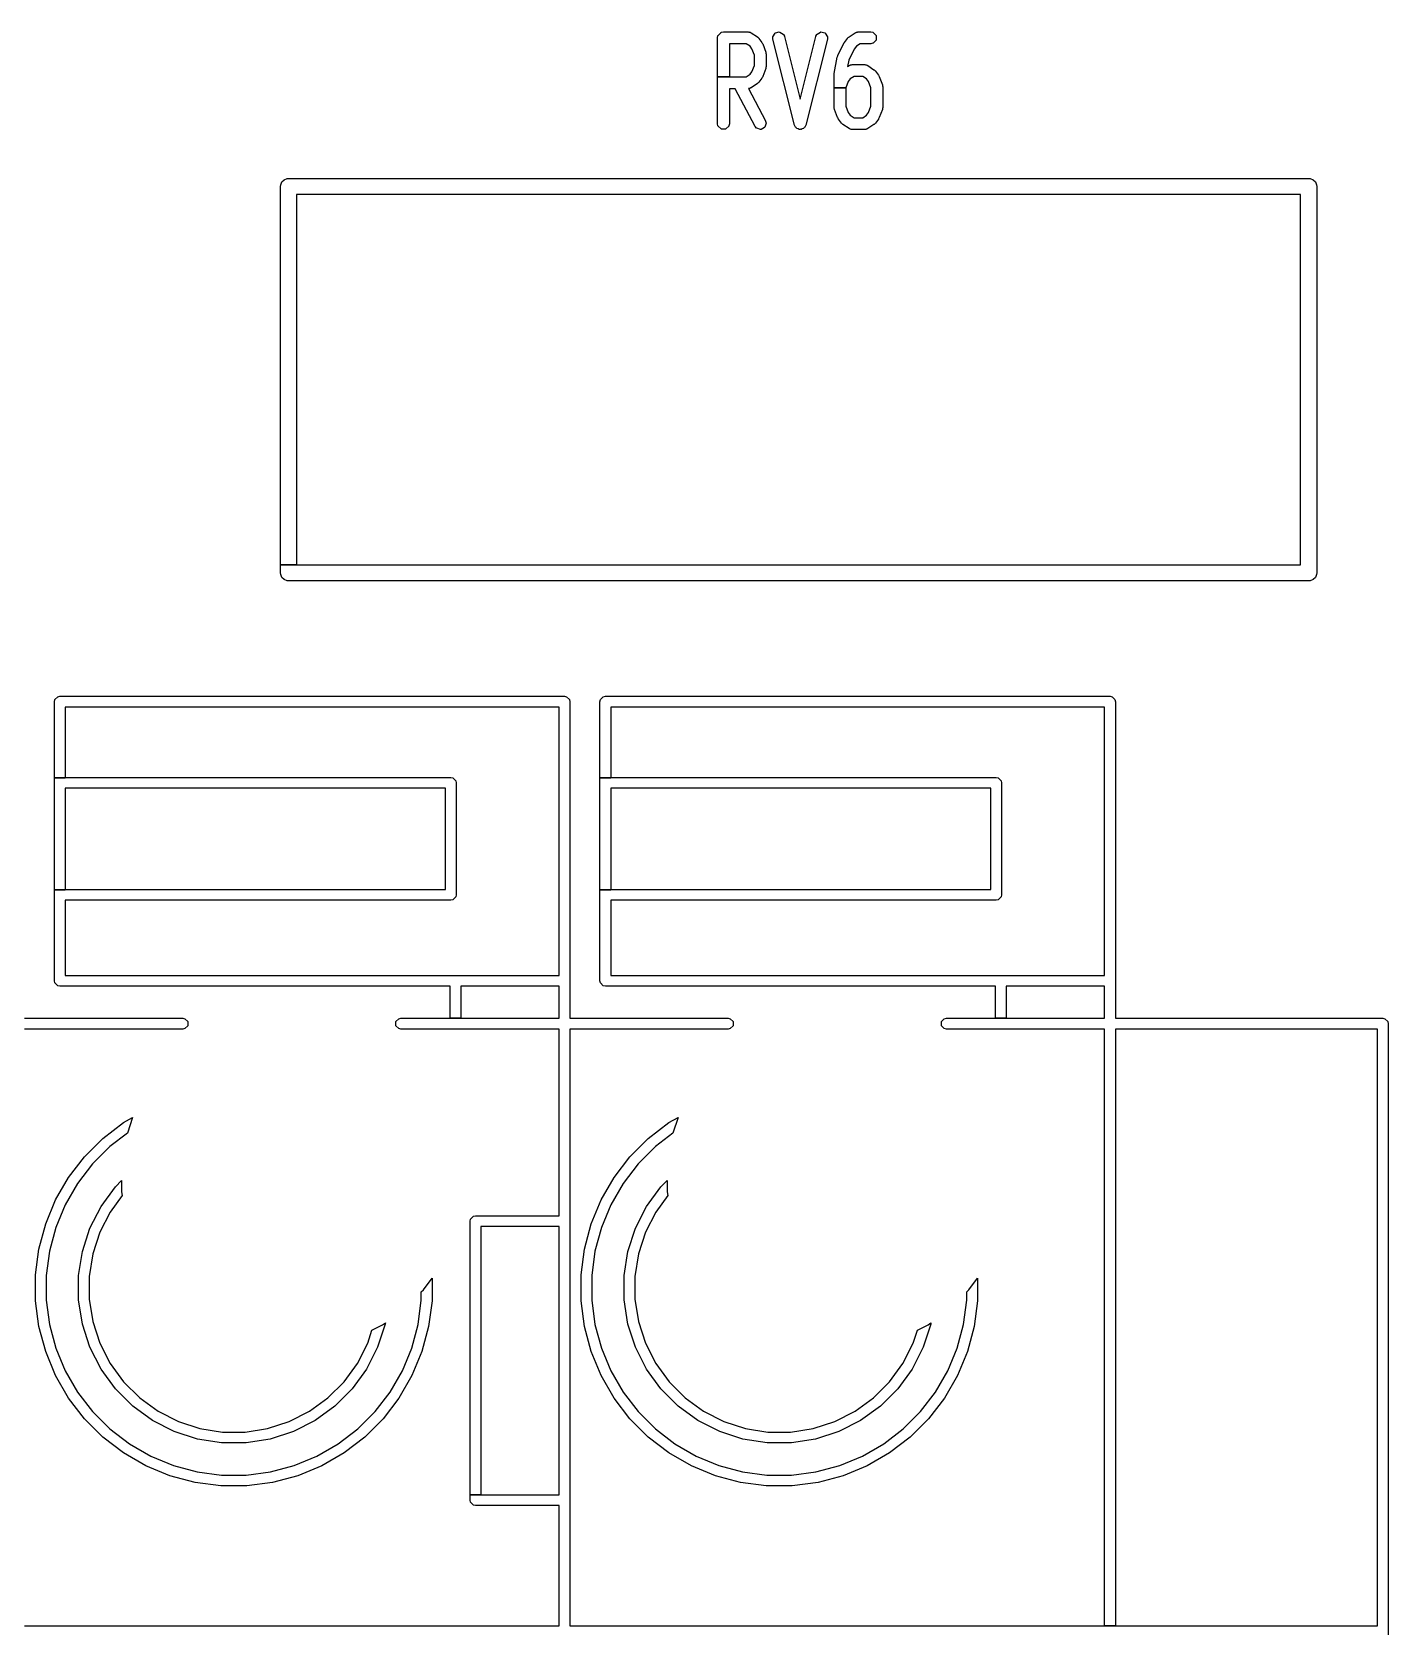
# Model space of a CAD drawing. Header units: millimetres. Extents: x 0 to 98, y 0 to 67.8.
# Drawn here: x 59.86 to 72.49, y 10.64 to 25.49 of the extents above; entities that cross this region are included whole.
import ezdxf

# ---------------------------------------------------------------- set-up
doc = ezdxf.new("R2010")
doc.units = ezdxf.units.MM
doc.layers.add('Edge.Cuts', color=254, linetype='CONTINUOUS', true_color=0xd0d2cd)

msp = doc.modelspace()

# ---------------------------------------------------------------- linework, layer by layer
at = {"layer": 'Edge.Cuts', "linetype": 'CONTINUOUS'}
for p, q in [((66.245, 25.435105), (66.245096, 25.43608)), ((66.245, 25.071058), (66.245, 25.435105)), ((66.245096, 25.43608), (66.248902, 25.455214)), ((66.248902, 25.455214), (66.25027, 25.457775)), ((66.25027, 25.457775), (66.27733, 25.484835)), ((66.27733, 25.484835), (66.279891, 25.486203)), ((66.279891, 25.486203), (66.299025, 25.490009)), ((66.299025, 25.490009), (66.3, 25.490105)), ((66.3, 25.490105), (66.528571, 25.490105)), ((66.528571, 25.490105), (66.529546, 25.490009)), ((66.529546, 25.490009), (66.535817, 25.488763)), ((66.535817, 25.488763), (66.537295, 25.489057)), ((66.537295, 25.489057), (66.540182, 25.488776)), ((66.540182, 25.488776), (66.544304, 25.487075)), ((66.544304, 25.487075), (66.548681, 25.486203)), ((66.548681, 25.486203), (66.551241, 25.484835)), ((66.551241, 25.484835), (66.552307, 25.483769)), ((66.552307, 25.483769), (66.558215, 25.481329)), ((66.558215, 25.481329), (66.559079, 25.480868)), ((66.559079, 25.480868), (66.616222, 25.442773)), ((66.616222, 25.442773), (66.616981, 25.442152)), ((66.616981, 25.442152), (66.622861, 25.436284)), ((66.622861, 25.436284), (66.629052, 25.430733)), ((66.629052, 25.430733), (66.629714, 25.43001)), ((66.629714, 25.43001), (66.658285, 25.391915)), ((66.759836, 25.442221), (66.760543, 25.445036)), ((66.760784, 25.422735), (66.759836, 25.442221)), ((66.760543, 25.445036), (66.780232, 25.477851)), ((66.760927, 25.421765), (66.760784, 25.422735)), ((66.960927, 24.621765), (66.760927, 25.421765)), ((66.780232, 25.477851), (66.783306, 25.48013)), ((66.783306, 25.48013), (66.820431, 25.489411)), ((66.820431, 25.489411), (66.824216, 25.488847)), ((66.824216, 25.488847), (66.857031, 25.469158)), ((66.857031, 25.469158), (66.85898, 25.467007)), ((66.85898, 25.467007), (66.867313, 25.449368)), ((66.867313, 25.449368), (66.867643, 25.448445)), ((66.867643, 25.448445), (67.014285, 24.861877)), ((67.014285, 24.861877), (67.160927, 25.448445)), ((67.267643, 25.421765), (67.067643, 24.621765)), ((67.160927, 25.448445), (67.161257, 25.449368)), ((67.161257, 25.449368), (67.16959, 25.467007)), ((67.16959, 25.467007), (67.171539, 25.469158)), ((67.171539, 25.469158), (67.204354, 25.488847)), ((67.204354, 25.488847), (67.208139, 25.489411)), ((67.208139, 25.489411), (67.245264, 25.48013)), ((67.245264, 25.48013), (67.248338, 25.477852)), ((67.248338, 25.477852), (67.248338, 25.477851)), ((67.248338, 25.477851), (67.268027, 25.445036)), ((67.267786, 25.422735), (67.267643, 25.421765)), ((67.268734, 25.442221), (67.267786, 25.422735)), ((67.268027, 25.445036), (67.268734, 25.442221)), ((67.427429, 25.391915), (67.456, 25.43001)), ((67.456, 25.43001), (67.456662, 25.430732)), ((67.456662, 25.430732), (67.462845, 25.436278)), ((67.462845, 25.436278), (67.468733, 25.442152)), ((67.468733, 25.442152), (67.469492, 25.442773)), ((67.469492, 25.442773), (67.526635, 25.480868)), ((67.526635, 25.480868), (67.527499, 25.481329)), ((67.527499, 25.481329), (67.533406, 25.483769)), ((67.533406, 25.483769), (67.534474, 25.484836)), ((67.534474, 25.484836), (67.537032, 25.486203)), ((67.537032, 25.486203), (67.541411, 25.487076)), ((67.541411, 25.487076), (67.545533, 25.488776)), ((67.545533, 25.488776), (67.548419, 25.489057)), ((67.548419, 25.489057), (67.549895, 25.488763)), ((67.549895, 25.488763), (67.556168, 25.490009)), ((67.556168, 25.490009), (67.557143, 25.490105)), ((67.557143, 25.490105), (67.671429, 25.490105)), ((67.671429, 25.490105), (67.672404, 25.490009)), ((67.672404, 25.490009), (67.691538, 25.486203)), ((67.691538, 25.486203), (67.694099, 25.484835)), ((67.694099, 25.484835), (67.721159, 25.457775)), ((67.721159, 25.412435), (67.694099, 25.385375)), ((67.721159, 25.457775), (67.722623, 25.454239)), ((67.722623, 25.415971), (67.721159, 25.412435)), ((67.722623, 25.454239), (67.722623, 25.415971)), ((66.511919, 25.380105), (66.355, 25.380105)), ((66.355, 25.380105), (66.355, 25.071058)), ((66.547366, 25.356474), (66.511919, 25.380105)), ((66.565555, 25.332223), (66.547366, 25.356474)), ((66.587857, 25.272751), (66.565555, 25.332223)), ((66.587857, 25.178414), (66.587857, 25.272751)), ((66.658285, 25.391915), (66.658794, 25.391077)), ((66.658794, 25.391077), (66.661753, 25.384906)), ((66.661753, 25.384906), (66.66535, 25.379106)), ((66.66535, 25.379106), (66.665783, 25.378227)), ((66.665783, 25.378227), (66.694355, 25.302037)), ((66.694355, 25.302037), (66.694607, 25.301089)), ((66.694607, 25.301089), (66.696032, 25.292389)), ((66.696032, 25.292389), (66.697761, 25.2837)), ((66.697761, 25.2837), (66.697857, 25.282724)), ((66.697857, 25.282724), (66.697857, 25.168439)), ((67.331656, 25.102384), (67.360229, 25.254765)), ((67.360229, 25.254765), (67.360503, 25.255706)), ((67.360503, 25.255706), (67.362982, 25.261886)), ((67.362982, 25.261886), (67.364743, 25.268311)), ((67.364743, 25.268311), (67.365093, 25.269226)), ((67.365093, 25.269226), (67.422236, 25.383512)), ((67.422236, 25.383512), (67.422758, 25.384341)), ((67.422758, 25.384341), (67.425198, 25.387487)), ((67.425198, 25.387487), (67.426921, 25.391077)), ((67.426921, 25.391077), (67.427429, 25.391915)), ((67.518403, 25.329884), (67.466923, 25.226924)), ((67.538346, 25.356474), (67.518403, 25.329884)), ((67.573795, 25.380105), (67.538346, 25.356474)), ((67.671429, 25.380105), (67.573795, 25.380105)), ((67.672404, 25.380201), (67.671429, 25.380105)), ((67.691538, 25.384007), (67.672404, 25.380201)), ((67.694099, 25.385375), (67.691538, 25.384007)), ((66.547367, 25.094692), (66.565555, 25.118942)), ((66.565555, 25.118942), (66.587857, 25.178414)), ((66.694355, 25.149126), (66.665783, 25.072936)), ((66.694607, 25.150074), (66.694355, 25.149126)), ((66.696032, 25.158776), (66.694607, 25.150074)), ((66.697761, 25.167463), (66.696032, 25.158776)), ((66.697857, 25.168439), (66.697761, 25.167463)), ((67.33157, 25.101408), (67.331656, 25.102384)), ((67.331615, 25.097274), (67.33157, 25.101408)), ((67.466923, 25.226924), (67.455667, 25.166891)), ((67.455667, 25.166891), (67.469492, 25.176106)), ((67.469492, 25.176106), (67.470356, 25.176567)), ((67.470356, 25.176567), (67.476263, 25.179007)), ((67.476263, 25.179007), (67.477331, 25.180074)), ((67.477331, 25.180074), (67.479889, 25.181441)), ((67.479889, 25.181441), (67.484268, 25.182314)), ((67.484268, 25.182314), (67.48839, 25.184014)), ((67.48839, 25.184014), (67.491276, 25.184295)), ((67.491276, 25.184295), (67.492752, 25.184001)), ((67.492752, 25.184001), (67.499025, 25.185247)), ((67.499025, 25.185247), (67.5, 25.185343)), ((67.5, 25.185343), (67.614286, 25.185343)), ((67.614286, 25.185343), (67.615261, 25.185247)), ((67.615261, 25.185247), (67.621532, 25.184001)), ((67.621532, 25.184001), (67.62301, 25.184295)), ((67.62301, 25.184295), (67.625897, 25.184014)), ((67.625897, 25.184014), (67.630019, 25.182313)), ((67.630019, 25.182313), (67.634396, 25.181441)), ((67.634396, 25.181441), (67.636956, 25.180073)), ((67.636956, 25.180073), (67.638022, 25.179007)), ((67.638022, 25.179007), (67.64393, 25.176567)), ((67.64393, 25.176567), (67.644794, 25.176106)), ((67.644794, 25.176106), (67.701937, 25.138011)), ((67.701937, 25.138011), (67.702696, 25.13739)), ((67.702696, 25.13739), (67.708576, 25.131522)), ((67.708576, 25.131522), (67.714767, 25.125971)), ((67.714767, 25.125971), (67.715429, 25.125248)), ((67.715429, 25.125248), (67.744, 25.087153)), ((66.245, 24.635105), (66.245, 25.071058)), ((66.245, 25.071058), (66.355, 25.071058)), ((66.355, 25.071058), (66.245, 25.071058)), ((66.355, 25.071058), (66.511918, 25.071058)), ((66.409613, 24.961058), (66.355, 24.961058)), ((66.355, 24.961058), (66.355, 24.635105)), ((66.59416, 24.609539), (66.409613, 24.961058)), ((66.511918, 25.071058), (66.547367, 25.094692)), ((66.535816, 24.962402), (66.533398, 24.961921)), ((66.533398, 24.961921), (66.691554, 24.66067)), ((66.537293, 24.962106), (66.535816, 24.962402)), ((66.540183, 24.962388), (66.537293, 24.962106)), ((66.544302, 24.96409), (66.540183, 24.962388)), ((66.54868, 24.96496), (66.544302, 24.96409)), ((66.551242, 24.966329), (66.54868, 24.96496)), ((66.552306, 24.967395), (66.551242, 24.966329)), ((66.558214, 24.969833), (66.552306, 24.967395)), ((66.559079, 24.970295), (66.558214, 24.969833)), ((66.616222, 25.00839), (66.559079, 24.970295)), ((66.616981, 25.009011), (66.616222, 25.00839)), ((66.62287, 25.01489), (66.616981, 25.009011)), ((66.629051, 25.02043), (66.62287, 25.01489)), ((66.629714, 25.021153), (66.629051, 25.02043)), ((66.658285, 25.059248), (66.629714, 25.021153)), ((66.658794, 25.060087), (66.658285, 25.059248)), ((66.661749, 25.066252), (66.658794, 25.060087)), ((66.66535, 25.072056), (66.661749, 25.066252)), ((66.665783, 25.072936), (66.66535, 25.072056)), ((67.330714, 25.092248), (67.33081, 25.093223)), ((67.330714, 24.967989), (67.330714, 25.092248)), ((67.330714, 24.787486), (67.330714, 24.967989)), ((67.330714, 24.967989), (67.440714, 24.967989)), ((67.440714, 24.967989), (67.330714, 24.967989)), ((67.33081, 25.093223), (67.331615, 25.097274)), ((67.463016, 25.027461), (67.440714, 24.967989)), ((67.440714, 24.967989), (67.440714, 24.797462)), ((67.481203, 25.051712), (67.463016, 25.027461)), ((67.516652, 25.075343), (67.481203, 25.051712)), ((67.597634, 25.075343), (67.516652, 25.075343)), ((67.63308, 25.051713), (67.597634, 25.075343)), ((67.651266, 25.027463), (67.63308, 25.051713)), ((67.673571, 24.967987), (67.651266, 25.027463)), ((67.673571, 24.797461), (67.673571, 24.967987)), ((67.744, 25.087153), (67.744508, 25.086315)), ((67.744508, 25.086315), (67.747461, 25.080156)), ((67.747461, 25.080156), (67.751066, 25.074344)), ((67.751066, 25.074344), (67.751499, 25.073465)), ((67.751499, 25.073465), (67.78007, 24.997274)), ((67.78007, 24.997274), (67.780322, 24.996326)), ((67.780322, 24.996326), (67.781749, 24.987614)), ((67.781749, 24.987614), (67.783475, 24.978938)), ((67.783475, 24.978938), (67.783571, 24.977962)), ((67.783571, 24.977962), (67.783571, 24.787486)), ((66.691554, 24.66067), (66.691922, 24.659762)), ((66.691922, 24.659762), (66.697446, 24.641052)), ((67.33081, 24.786511), (67.330714, 24.787486)), ((67.332535, 24.777835), (67.33081, 24.786511)), ((67.333964, 24.76912), (67.332535, 24.777835)), ((67.334216, 24.768173), (67.333964, 24.76912)), ((67.362788, 24.691984), (67.334216, 24.768173)), ((67.363221, 24.691105), (67.362788, 24.691984)), ((67.36682, 24.685301), (67.363221, 24.691105)), ((67.369777, 24.679135), (67.36682, 24.685301)), ((67.370285, 24.678297), (67.369777, 24.679135)), ((67.398856, 24.640201), (67.370285, 24.678297)), ((67.440714, 24.797462), (67.463016, 24.73799)), ((67.463016, 24.73799), (67.481203, 24.713739)), ((67.481203, 24.713739), (67.516653, 24.690105)), ((67.516653, 24.690105), (67.597633, 24.690105)), ((67.597633, 24.690105), (67.63308, 24.713739)), ((67.63308, 24.713739), (67.651268, 24.737988)), ((67.651268, 24.737988), (67.673571, 24.797461)), ((67.744, 24.678296), (67.71543, 24.640201)), ((67.744509, 24.679134), (67.744, 24.678296)), ((67.747465, 24.6853), (67.744509, 24.679134)), ((67.751066, 24.691104), (67.747465, 24.6853)), ((67.751499, 24.691984), (67.751066, 24.691104)), ((67.78007, 24.768174), (67.751499, 24.691984)), ((67.780322, 24.769122), (67.78007, 24.768174)), ((67.781749, 24.777836), (67.780322, 24.769122)), ((67.783475, 24.78651), (67.781749, 24.777836)), ((67.783571, 24.787486), (67.783475, 24.78651)), ((66.245096, 24.63413), (66.245, 24.635105)), ((66.248902, 24.614996), (66.245096, 24.63413)), ((66.25027, 24.612435), (66.248902, 24.614996)), ((66.27733, 24.585375), (66.25027, 24.612435)), ((66.280866, 24.583911), (66.27733, 24.585375)), ((66.319134, 24.583911), (66.280866, 24.583911)), ((66.32267, 24.585375), (66.319134, 24.583911)), ((66.34973, 24.612435), (66.32267, 24.585375)), ((66.351098, 24.614996), (66.34973, 24.612435)), ((66.354904, 24.63413), (66.351098, 24.614996)), ((66.355, 24.635105), (66.354904, 24.63413)), ((66.594699, 24.60872), (66.59416, 24.609539)), ((66.606963, 24.593548), (66.594699, 24.60872)), ((66.609364, 24.591917), (66.606963, 24.593548)), ((66.645901, 24.580537), (66.609364, 24.591917)), ((66.649712, 24.580884), (66.645901, 24.580537)), ((66.683595, 24.598672), (66.649712, 24.580884)), ((66.686045, 24.601612), (66.683595, 24.598672)), ((66.697425, 24.638149), (66.686045, 24.601612)), ((66.697446, 24.641052), (66.697425, 24.638149)), ((66.961257, 24.620842), (66.960927, 24.621765)), ((66.96959, 24.603203), (66.961257, 24.620842)), ((66.971539, 24.601052), (66.96959, 24.603203)), ((66.976972, 24.597793), (66.971539, 24.601052)), ((66.980232, 24.592359), (66.976972, 24.597793)), ((66.980232, 24.592358), (66.980232, 24.592359)), ((66.983307, 24.59008), (66.980232, 24.592358)), ((66.994479, 24.587288), (66.983307, 24.59008)), ((67.004353, 24.581363), (66.994479, 24.587288)), ((67.004354, 24.581362), (67.004353, 24.581363)), ((67.008139, 24.580799), (67.004354, 24.581362)), ((67.014285, 24.582336), (67.008139, 24.580799)), ((67.020431, 24.580799), (67.014285, 24.582336)), ((67.020432, 24.580799), (67.020431, 24.580799)), ((67.024217, 24.581363), (67.020432, 24.580799)), ((67.034089, 24.587288), (67.024217, 24.581363)), ((67.045263, 24.59008), (67.034089, 24.587288)), ((67.045264, 24.59008), (67.045263, 24.59008)), ((67.048338, 24.592359), (67.045264, 24.59008)), ((67.051597, 24.597793), (67.048338, 24.592359)), ((67.057031, 24.601052), (67.051597, 24.597793)), ((67.05898, 24.603203), (67.057031, 24.601052)), ((67.067313, 24.620842), (67.05898, 24.603203)), ((67.067643, 24.621765), (67.067313, 24.620842)), ((67.399518, 24.639478), (67.398856, 24.640201)), ((67.405711, 24.633926), (67.399518, 24.639478)), ((67.41159, 24.628058), (67.405711, 24.633926)), ((67.412349, 24.627437), (67.41159, 24.628058)), ((67.469492, 24.589342), (67.412349, 24.627437)), ((67.470357, 24.58888), (67.469492, 24.589342)), ((67.476263, 24.586442), (67.470357, 24.58888)), ((67.47733, 24.585375), (67.476263, 24.586442)), ((67.47989, 24.584007), (67.47733, 24.585375)), ((67.484265, 24.583137), (67.47989, 24.584007)), ((67.488389, 24.581434), (67.484265, 24.583137)), ((67.491278, 24.581153), (67.488389, 24.581434)), ((67.492753, 24.581449), (67.491278, 24.581153)), ((67.499024, 24.580201), (67.492753, 24.581449)), ((67.5, 24.580105), (67.499024, 24.580201)), ((67.614286, 24.580105), (67.5, 24.580105)), ((67.615262, 24.580201), (67.614286, 24.580105)), ((67.621531, 24.581449), (67.615262, 24.580201)), ((67.623008, 24.581153), (67.621531, 24.581449)), ((67.625898, 24.581435), (67.623008, 24.581153)), ((67.630017, 24.583137), (67.625898, 24.581435)), ((67.634395, 24.584007), (67.630017, 24.583137)), ((67.636957, 24.585376), (67.634395, 24.584007)), ((67.638021, 24.586442), (67.636957, 24.585376)), ((67.643929, 24.58888), (67.638021, 24.586442)), ((67.644794, 24.589342), (67.643929, 24.58888)), ((67.701937, 24.627437), (67.644794, 24.589342)), ((67.702696, 24.628058), (67.701937, 24.627437)), ((67.708573, 24.633926), (67.702696, 24.628058)), ((67.714768, 24.639478), (67.708573, 24.633926)), ((67.71543, 24.640201), (67.714768, 24.639478)), ((62.175, 24.05), (62.176441, 24.064632)), ((62.176441, 24.064632), (62.18764, 24.091668)), ((62.18764, 24.091668), (62.208332, 24.11236)), ((62.208332, 24.11236), (62.235368, 24.123559)), ((62.235368, 24.123559), (62.25, 24.125)), ((62.25, 24.125), (71.75, 24.125)), ((71.75, 24.125), (71.764632, 24.123559)), ((71.764632, 24.123559), (71.791668, 24.11236)), ((71.791668, 24.11236), (71.81236, 24.091668)), ((71.81236, 24.091668), (71.823559, 24.064632)), ((71.823559, 24.064632), (71.825, 24.05)), ((62.175, 20.525), (62.175, 24.05)), ((71.675, 23.975), (62.325, 23.975)), ((62.325, 23.975), (62.325, 20.525)), ((71.675, 20.525), (71.675, 23.975)), ((71.825, 24.05), (71.825, 20.45)), ((62.175, 20.45), (62.175, 20.525)), ((62.175, 20.525), (62.325, 20.525)), ((62.325, 20.525), (62.175, 20.525)), ((62.325, 20.525), (71.675, 20.525)), ((62.176441, 20.435368), (62.175, 20.45)), ((62.18764, 20.408332), (62.176441, 20.435368)), ((62.208332, 20.38764), (62.18764, 20.408332)), ((62.235368, 20.376441), (62.208332, 20.38764)), ((62.25, 20.375), (62.235368, 20.376441)), ((71.75, 20.375), (62.25, 20.375)), ((71.764632, 20.376441), (71.75, 20.375)), ((71.791668, 20.38764), (71.764632, 20.376441)), ((71.81236, 20.408332), (71.791668, 20.38764)), ((71.823559, 20.435368), (71.81236, 20.408332)), ((71.825, 20.45), (71.823559, 20.435368)), ((60.07, 19.25), (60.073806, 19.269134)), ((60.07, 18.541011), (60.07, 19.25)), ((60.073806, 19.269134), (60.100866, 19.296194)), ((60.100866, 19.296194), (60.12, 19.3)), ((60.12, 19.3), (64.82, 19.3)), ((64.77, 19.2), (60.17, 19.2)), ((60.17, 19.2), (60.17, 18.541011)), ((64.77, 16.7), (64.77, 19.2)), ((64.82, 19.3), (64.839134, 19.296194)), ((64.839134, 19.296194), (64.866194, 19.269134)), ((64.866194, 19.269134), (64.87, 19.25)), ((64.87, 19.25), (64.87, 16.3)), ((65.15, 19.25), (65.153806, 19.269134)), ((65.15, 18.541011), (65.15, 19.25)), ((65.153806, 19.269134), (65.180866, 19.296194)), ((65.180866, 19.296194), (65.2, 19.3)), ((65.2, 19.3), (69.9, 19.3)), ((69.85, 19.2), (65.25, 19.2)), ((65.25, 19.2), (65.25, 18.541011)), ((69.85, 16.7), (69.85, 19.2)), ((69.9, 19.3), (69.919134, 19.296194)), ((69.919134, 19.296194), (69.946194, 19.269134)), ((69.946194, 19.269134), (69.95, 19.25)), ((69.95, 19.25), (69.95, 16.3)), ((60.07, 17.498011), (60.07, 18.541011)), ((60.07, 18.541011), (60.17, 18.541011)), ((60.17, 18.541011), (60.07, 18.541011)), ((60.17, 18.541011), (60.18, 18.543)), ((60.18, 18.443), (60.17, 18.44499)), ((60.17, 18.44499), (60.17, 17.498011)), ((60.18, 18.543), (63.76, 18.543)), ((63.71, 18.443), (60.18, 18.443)), ((63.71, 17.5), (63.71, 18.443)), ((63.76, 18.543), (63.779134, 18.539194)), ((63.779134, 18.539194), (63.806194, 18.512134)), ((63.806194, 18.512134), (63.81, 18.493)), ((63.81, 18.493), (63.81, 17.45)), ((65.15, 17.498011), (65.15, 18.541011)), ((65.15, 18.541011), (65.25, 18.541011)), ((65.25, 18.541011), (65.15, 18.541011)), ((65.25, 18.541011), (65.26, 18.543)), ((65.26, 18.443), (65.25, 18.44499)), ((65.25, 18.44499), (65.25, 17.498011)), ((65.26, 18.543), (68.84, 18.543)), ((68.79, 18.443), (65.26, 18.443)), ((68.79, 17.5), (68.79, 18.443)), ((68.84, 18.543), (68.859134, 18.539194)), ((68.859134, 18.539194), (68.886194, 18.512134)), ((68.886194, 18.512134), (68.89, 18.493)), ((68.89, 18.493), (68.89, 17.45)), ((60.07, 16.65), (60.07, 17.498011)), ((60.07, 17.498011), (60.17, 17.498011)), ((60.17, 17.498011), (60.07, 17.498011)), ((60.17, 17.498011), (60.18, 17.5)), ((60.18, 17.4), (60.17, 17.40199)), ((60.17, 17.40199), (60.17, 16.7)), ((60.18, 17.5), (63.71, 17.5)), ((63.76, 17.4), (60.18, 17.4)), ((63.779134, 17.403806), (63.76, 17.4)), ((63.806194, 17.430866), (63.779134, 17.403806)), ((63.81, 17.45), (63.806194, 17.430866)), ((65.15, 16.65), (65.15, 17.498011)), ((65.15, 17.498011), (65.25, 17.498011)), ((65.25, 17.498011), (65.15, 17.498011)), ((65.25, 17.498011), (65.26, 17.5)), ((65.26, 17.4), (65.25, 17.40199)), ((65.25, 17.40199), (65.25, 16.7)), ((65.26, 17.5), (68.79, 17.5)), ((68.84, 17.4), (65.26, 17.4)), ((68.859134, 17.403806), (68.84, 17.4)), ((68.886194, 17.430866), (68.859134, 17.403806)), ((68.89, 17.45), (68.886194, 17.430866)), ((60.073806, 16.630866), (60.07, 16.65)), ((60.17, 16.7), (64.77, 16.7)), ((65.153806, 16.630866), (65.15, 16.65)), ((65.25, 16.7), (69.85, 16.7)), ((60.100866, 16.603806), (60.073806, 16.630866)), ((60.12, 16.6), (60.100866, 16.603806)), ((63.754, 16.6), (60.12, 16.6)), ((63.754, 16.3), (63.754, 16.6)), ((64.77, 16.6), (63.854, 16.6)), ((63.854, 16.6), (63.854, 16.3)), ((64.77, 16.3), (64.77, 16.6)), ((65.180866, 16.603806), (65.153806, 16.630866)), ((65.2, 16.6), (65.180866, 16.603806)), ((68.834, 16.6), (65.2, 16.6)), ((68.834, 16.3), (68.834, 16.6)), ((69.85, 16.6), (68.934, 16.6)), ((68.934, 16.6), (68.934, 16.3)), ((69.85, 16.3), (69.85, 16.6)), ((59.79, 16.3), (61.264, 16.3)), ((61.264, 16.2), (59.79, 16.2)), ((61.264, 16.3), (61.283134, 16.296194)), ((61.283134, 16.203806), (61.264, 16.2)), ((61.283134, 16.296194), (61.310194, 16.269134)), ((61.310194, 16.230866), (61.283134, 16.203806)), ((61.310194, 16.269134), (61.310194, 16.230866)), ((63.249806, 16.269134), (63.276866, 16.296194)), ((63.249806, 16.230866), (63.249806, 16.269134)), ((63.276866, 16.203806), (63.249806, 16.230866)), ((63.276866, 16.296194), (63.296, 16.3)), ((63.296, 16.2), (63.276866, 16.203806)), ((63.296, 16.3), (63.754, 16.3)), ((64.77, 16.2), (63.296, 16.2)), ((63.754, 16.3), (63.854, 16.3)), ((63.854, 16.3), (63.754, 16.3)), ((63.854, 16.3), (64.77, 16.3)), ((64.77, 14.46), (64.77, 16.2)), ((64.87, 16.3), (66.344, 16.3)), ((66.344, 16.2), (64.87, 16.2)), ((64.87, 16.2), (64.87, 10.64)), ((66.344, 16.3), (66.363134, 16.296194)), ((66.363134, 16.203806), (66.344, 16.2)), ((66.363134, 16.296194), (66.390194, 16.269134)), ((66.390194, 16.230866), (66.363134, 16.203806)), ((66.390194, 16.269134), (66.390194, 16.230866)), ((68.329806, 16.269134), (68.356866, 16.296194)), ((68.329806, 16.230866), (68.329806, 16.269134)), ((68.356866, 16.203806), (68.329806, 16.230866)), ((68.356866, 16.296194), (68.376, 16.3)), ((68.376, 16.2), (68.356866, 16.203806)), ((68.376, 16.3), (68.834, 16.3)), ((69.85, 16.2), (68.376, 16.2)), ((68.834, 16.3), (68.934, 16.3)), ((68.934, 16.3), (68.834, 16.3)), ((68.934, 16.3), (69.85, 16.3)), ((69.85, 10.64), (69.85, 16.2)), ((69.95, 16.3), (72.44, 16.3)), ((72.39, 16.2), (69.95, 16.2)), ((69.95, 16.2), (69.95, 10.64)), ((72.39, 10.64), (72.39, 16.2)), ((72.44, 16.3), (72.459134, 16.296194)), ((72.459134, 16.296194), (72.486194, 16.269134)), ((72.486194, 16.269134), (72.49, 16.25)), ((72.49, 16.25), (72.49, 5.75)), ((60.52021, 15.180904), (60.712195, 15.328219)), ((60.712195, 15.328219), (60.797166, 15.377278)), ((60.797166, 15.377278), (60.749712, 15.23123)), ((65.60021, 15.180904), (65.792195, 15.328219)), ((65.792195, 15.328219), (65.877166, 15.377278)), ((65.877166, 15.377278), (65.829712, 15.23123)), ((60.349096, 15.00979), (60.52021, 15.180904)), ((60.749712, 15.23123), (60.586145, 15.10572)), ((65.429096, 15.00979), (65.60021, 15.180904)), ((65.829712, 15.23123), (65.666145, 15.10572)), ((60.201781, 14.817805), (60.349096, 15.00979)), ((60.586145, 15.10572), (60.42428, 14.943855)), ((65.281781, 14.817805), (65.429096, 15.00979)), ((65.666145, 15.10572), (65.50428, 14.943855)), ((60.42428, 14.943855), (60.284928, 14.762248)), ((65.50428, 14.943855), (65.364928, 14.762248)), ((60.080785, 14.608234), (60.201781, 14.817805)), ((60.284928, 14.762248), (60.170473, 14.564005)), ((60.503672, 14.547623), (60.637411, 14.7317)), ((60.637411, 14.7317), (60.694932, 14.789221)), ((60.694932, 14.789221), (60.694932, 14.684465)), ((65.160785, 14.608234), (65.281781, 14.817805)), ((65.364928, 14.762248), (65.250473, 14.564005)), ((65.583672, 14.547623), (65.717411, 14.7317)), ((65.717411, 14.7317), (65.774932, 14.789221)), ((65.774932, 14.789221), (65.774932, 14.684465)), ((59.988179, 14.384663), (60.080785, 14.608234)), ((60.170473, 14.564005), (60.082872, 14.352519)), ((60.700549, 14.648997), (60.588936, 14.495373)), ((60.694932, 14.684465), (60.700549, 14.648997)), ((65.068179, 14.384663), (65.160785, 14.608234)), ((65.250473, 14.564005), (65.162872, 14.352519)), ((65.780549, 14.648997), (65.668936, 14.495373)), ((65.774932, 14.684465), (65.780549, 14.648997)), ((60.400375, 14.344891), (60.503672, 14.547623)), ((60.588936, 14.495373), (60.492763, 14.306623)), ((63.941, 14.41), (63.944806, 14.429134)), ((63.941, 11.86), (63.941, 14.41)), ((63.944806, 14.429134), (63.971866, 14.456194)), ((63.971866, 14.456194), (63.991, 14.46)), ((63.991, 14.46), (64.77, 14.46)), ((65.480375, 14.344891), (65.583672, 14.547623)), ((65.668936, 14.495373), (65.572763, 14.306623)), ((59.925547, 14.150917), (59.988179, 14.384663)), ((60.082872, 14.352519), (60.023626, 14.131408)), ((60.330064, 14.128496), (60.400375, 14.344891)), ((60.492763, 14.306623), (60.427301, 14.105151)), ((64.77, 14.36), (64.041, 14.36)), ((64.041, 14.36), (64.041, 11.86)), ((64.77, 11.86), (64.77, 14.36)), ((65.005547, 14.150917), (65.068179, 14.384663)), ((65.162872, 14.352519), (65.103626, 14.131408)), ((65.410064, 14.128496), (65.480375, 14.344891)), ((65.572763, 14.306623), (65.507301, 14.105151)), ((59.893961, 13.910996), (59.925547, 14.150917)), ((60.023626, 14.131408), (59.993747, 13.904455)), ((60.29447, 13.903766), (60.330064, 14.128496)), ((64.973961, 13.910996), (65.005547, 14.150917)), ((65.103626, 14.131408), (65.073747, 13.904455)), ((65.37447, 13.903766), (65.410064, 14.128496)), ((60.427301, 14.105151), (60.394162, 13.89592)), ((65.507301, 14.105151), (65.474162, 13.89592)), ((59.893961, 13.904455), (59.893961, 13.910996)), ((59.893961, 13.669004), (59.893961, 13.904455)), ((59.993747, 13.904455), (59.993747, 13.675545)), ((60.29447, 13.89592), (60.29447, 13.903766)), ((60.29447, 13.676234), (60.29447, 13.89592)), ((60.394162, 13.89592), (60.394162, 13.68408)), ((63.50665, 13.770883), (63.586039, 13.880154)), ((63.586039, 13.880154), (63.586039, 13.669004)), ((64.973961, 13.904455), (64.973961, 13.910996)), ((64.973961, 13.669004), (64.973961, 13.904455)), ((65.073747, 13.904455), (65.073747, 13.675545)), ((65.37447, 13.89592), (65.37447, 13.903766)), ((65.37447, 13.676234), (65.37447, 13.89592)), ((65.474162, 13.89592), (65.474162, 13.68408)), ((68.58665, 13.770883), (68.666039, 13.880154)), ((68.666039, 13.880154), (68.666039, 13.669004)), ((59.925547, 13.429083), (59.893961, 13.669004)), ((59.993747, 13.675545), (60.023626, 13.448592)), ((60.330064, 13.451504), (60.29447, 13.676234)), ((60.394162, 13.68408), (60.427301, 13.474849)), ((63.456374, 13.448592), (63.486253, 13.675545)), ((63.486253, 13.750486), (63.50665, 13.770883)), ((63.486253, 13.675545), (63.486253, 13.750486)), ((63.586039, 13.669004), (63.554453, 13.429083)), ((65.005547, 13.429083), (64.973961, 13.669004)), ((65.073747, 13.675545), (65.103626, 13.448592)), ((65.410064, 13.451504), (65.37447, 13.676234)), ((65.474162, 13.68408), (65.507301, 13.474849)), ((68.536374, 13.448592), (68.566253, 13.675545)), ((68.566253, 13.750486), (68.58665, 13.770883)), ((68.566253, 13.675545), (68.566253, 13.750486)), ((68.666039, 13.669004), (68.634453, 13.429083)), ((59.988179, 13.195337), (59.925547, 13.429083)), ((60.023626, 13.448592), (60.082872, 13.227481)), ((60.400375, 13.235109), (60.330064, 13.451504)), ((60.427301, 13.474849), (60.492763, 13.273377)), ((62.987237, 13.273377), (63.026836, 13.395251)), ((63.026836, 13.395251), (63.125998, 13.445776)), ((63.149936, 13.451504), (63.079625, 13.235109)), ((63.125998, 13.445776), (63.152023, 13.464685)), ((63.152023, 13.464685), (63.149936, 13.451504)), ((63.397128, 13.227481), (63.456374, 13.448592)), ((63.554453, 13.429083), (63.491821, 13.195337)), ((65.068179, 13.195337), (65.005547, 13.429083)), ((65.103626, 13.448592), (65.162872, 13.227481)), ((65.480375, 13.235109), (65.410064, 13.451504)), ((65.507301, 13.474849), (65.572763, 13.273377)), ((68.067237, 13.273377), (68.106836, 13.395251)), ((68.106836, 13.395251), (68.205998, 13.445776)), ((68.229936, 13.451504), (68.159625, 13.235109)), ((68.205998, 13.445776), (68.232023, 13.464685)), ((68.232023, 13.464685), (68.229936, 13.451504)), ((68.477128, 13.227481), (68.536374, 13.448592)), ((68.634453, 13.429083), (68.571821, 13.195337)), ((60.082872, 13.227481), (60.170473, 13.015995)), ((60.503672, 13.032377), (60.400375, 13.235109)), ((60.492763, 13.273377), (60.588936, 13.084627)), ((62.891064, 13.084627), (62.987237, 13.273377)), ((63.079625, 13.235109), (62.976328, 13.032377)), ((63.309527, 13.015995), (63.397128, 13.227481)), ((65.162872, 13.227481), (65.250473, 13.015995)), ((65.583672, 13.032377), (65.480375, 13.235109)), ((65.572763, 13.273377), (65.668936, 13.084627)), ((67.971064, 13.084627), (68.067237, 13.273377)), ((68.159625, 13.235109), (68.056328, 13.032377)), ((68.389527, 13.015995), (68.477128, 13.227481)), ((60.080785, 12.971766), (59.988179, 13.195337)), ((60.588936, 13.084627), (60.713452, 12.913245)), ((62.766548, 12.913245), (62.891064, 13.084627)), ((63.491821, 13.195337), (63.399215, 12.971766)), ((65.160785, 12.971766), (65.068179, 13.195337)), ((65.668936, 13.084627), (65.793452, 12.913245)), ((67.846548, 12.913245), (67.971064, 13.084627)), ((68.571821, 13.195337), (68.479215, 12.971766)), ((60.201781, 12.762195), (60.080785, 12.971766)), ((60.170473, 13.015995), (60.284928, 12.817752)), ((60.637411, 12.8483), (60.503672, 13.032377)), ((62.976328, 13.032377), (62.842589, 12.8483)), ((63.195072, 12.817752), (63.309527, 13.015995)), ((63.399215, 12.971766), (63.278219, 12.762195)), ((65.281781, 12.762195), (65.160785, 12.971766)), ((65.250473, 13.015995), (65.364928, 12.817752)), ((65.717411, 12.8483), (65.583672, 13.032377)), ((68.056328, 13.032377), (67.922589, 12.8483)), ((68.275072, 12.817752), (68.389527, 13.015995)), ((68.479215, 12.971766), (68.358219, 12.762195)), ((60.284928, 12.817752), (60.42428, 12.636145)), ((60.7983, 12.687411), (60.637411, 12.8483)), ((60.713452, 12.913245), (60.863245, 12.763452)), ((62.616755, 12.763452), (62.766548, 12.913245)), ((62.842589, 12.8483), (62.6817, 12.687411)), ((63.05572, 12.636145), (63.195072, 12.817752)), ((65.364928, 12.817752), (65.50428, 12.636145)), ((65.8783, 12.687411), (65.717411, 12.8483)), ((65.793452, 12.913245), (65.943245, 12.763452)), ((67.696755, 12.763452), (67.846548, 12.913245)), ((67.922589, 12.8483), (67.7617, 12.687411)), ((68.13572, 12.636145), (68.275072, 12.817752)), ((60.349096, 12.57021), (60.201781, 12.762195)), ((60.42428, 12.636145), (60.586145, 12.47428)), ((60.982377, 12.553672), (60.7983, 12.687411)), ((60.863245, 12.763452), (61.034627, 12.638936)), ((61.034627, 12.638936), (61.223377, 12.542763)), ((62.256623, 12.542763), (62.445373, 12.638936)), ((62.445373, 12.638936), (62.616755, 12.763452)), ((62.6817, 12.687411), (62.497623, 12.553672)), ((62.893855, 12.47428), (63.05572, 12.636145)), ((63.278219, 12.762195), (63.130904, 12.57021)), ((65.429096, 12.57021), (65.281781, 12.762195)), ((65.50428, 12.636145), (65.666145, 12.47428)), ((66.062377, 12.553672), (65.8783, 12.687411)), ((65.943245, 12.763452), (66.114627, 12.638936)), ((66.114627, 12.638936), (66.303377, 12.542763)), ((67.336623, 12.542763), (67.525373, 12.638936)), ((67.525373, 12.638936), (67.696755, 12.763452)), ((67.7617, 12.687411), (67.577623, 12.553672)), ((67.973855, 12.47428), (68.13572, 12.636145)), ((68.358219, 12.762195), (68.210904, 12.57021)), ((60.52021, 12.399096), (60.349096, 12.57021)), ((61.185109, 12.450375), (60.982377, 12.553672)), ((61.223377, 12.542763), (61.424849, 12.477301)), ((61.424849, 12.477301), (61.63408, 12.444162)), ((61.84592, 12.444162), (62.055151, 12.477301)), ((62.055151, 12.477301), (62.256623, 12.542763)), ((62.497623, 12.553672), (62.294891, 12.450375)), ((63.130904, 12.57021), (62.95979, 12.399096)), ((65.60021, 12.399096), (65.429096, 12.57021)), ((66.265109, 12.450375), (66.062377, 12.553672)), ((66.303377, 12.542763), (66.504849, 12.477301)), ((66.504849, 12.477301), (66.71408, 12.444162)), ((66.92592, 12.444162), (67.135151, 12.477301)), ((67.135151, 12.477301), (67.336623, 12.542763)), ((67.577623, 12.553672), (67.374891, 12.450375)), ((68.210904, 12.57021), (68.03979, 12.399096)), ((60.712195, 12.251781), (60.52021, 12.399096)), ((60.586145, 12.47428), (60.767752, 12.334928)), ((60.767752, 12.334928), (60.965995, 12.220473)), ((61.401504, 12.380064), (61.185109, 12.450375)), ((61.626234, 12.34447), (61.401504, 12.380064)), ((61.853766, 12.34447), (61.626234, 12.34447)), ((61.63408, 12.444162), (61.84592, 12.444162)), ((62.078496, 12.380064), (61.853766, 12.34447)), ((62.294891, 12.450375), (62.078496, 12.380064)), ((62.514005, 12.220473), (62.712248, 12.334928)), ((62.712248, 12.334928), (62.893855, 12.47428)), ((62.95979, 12.399096), (62.767805, 12.251781)), ((65.792195, 12.251781), (65.60021, 12.399096)), ((65.666145, 12.47428), (65.847752, 12.334928)), ((65.847752, 12.334928), (66.045995, 12.220473)), ((66.481504, 12.380064), (66.265109, 12.450375)), ((66.706234, 12.34447), (66.481504, 12.380064)), ((66.933766, 12.34447), (66.706234, 12.34447)), ((66.71408, 12.444162), (66.92592, 12.444162)), ((67.158496, 12.380064), (66.933766, 12.34447)), ((67.374891, 12.450375), (67.158496, 12.380064)), ((67.594005, 12.220473), (67.792248, 12.334928)), ((67.792248, 12.334928), (67.973855, 12.47428)), ((68.03979, 12.399096), (67.847805, 12.251781)), ((60.921766, 12.130785), (60.712195, 12.251781)), ((60.965995, 12.220473), (61.177481, 12.132872)), ((62.302519, 12.132872), (62.514005, 12.220473)), ((62.767805, 12.251781), (62.558234, 12.130785)), ((66.001766, 12.130785), (65.792195, 12.251781)), ((66.045995, 12.220473), (66.257481, 12.132872)), ((67.382519, 12.132872), (67.594005, 12.220473)), ((67.847805, 12.251781), (67.638234, 12.130785)), ((61.145337, 12.038179), (60.921766, 12.130785)), ((61.379083, 11.975547), (61.145337, 12.038179)), ((61.177481, 12.132872), (61.398592, 12.073626)), ((61.398592, 12.073626), (61.625545, 12.043747)), ((61.625545, 12.043747), (61.854455, 12.043747)), ((61.854455, 12.043747), (62.081408, 12.073626)), ((62.081408, 12.073626), (62.302519, 12.132872)), ((62.334663, 12.038179), (62.100917, 11.975547)), ((62.558234, 12.130785), (62.334663, 12.038179)), ((66.225337, 12.038179), (66.001766, 12.130785)), ((66.459083, 11.975547), (66.225337, 12.038179)), ((66.257481, 12.132872), (66.478592, 12.073626)), ((66.478592, 12.073626), (66.705545, 12.043747)), ((66.705545, 12.043747), (66.934455, 12.043747)), ((66.934455, 12.043747), (67.161408, 12.073626)), ((67.161408, 12.073626), (67.382519, 12.132872)), ((67.414663, 12.038179), (67.180917, 11.975547)), ((67.638234, 12.130785), (67.414663, 12.038179)), ((61.619004, 11.943961), (61.379083, 11.975547)), ((61.860996, 11.943961), (61.619004, 11.943961)), ((62.100917, 11.975547), (61.860996, 11.943961)), ((66.699004, 11.943961), (66.459083, 11.975547)), ((66.940996, 11.943961), (66.699004, 11.943961)), ((67.180917, 11.975547), (66.940996, 11.943961)), ((63.941, 11.81), (63.941, 11.86)), ((63.941, 11.86), (64.041, 11.86)), ((64.041, 11.86), (63.941, 11.86)), ((63.944806, 11.790866), (63.941, 11.81)), ((63.971866, 11.763806), (63.944806, 11.790866)), ((63.991, 11.76), (63.971866, 11.763806)), ((64.77, 11.76), (63.991, 11.76)), ((64.041, 11.86), (64.77, 11.86)), ((64.77, 10.64), (64.77, 11.76)), ((59.79, 10.64), (64.77, 10.64)), ((64.87, 10.64), (69.85, 10.64)), ((69.85, 10.64), (69.95, 10.64)), ((69.95, 10.64), (69.85, 10.64)), ((69.95, 10.64), (72.39, 10.64))]:
    msp.add_line(p, q, dxfattribs=at)

doc.saveas('drawing.dxf')
